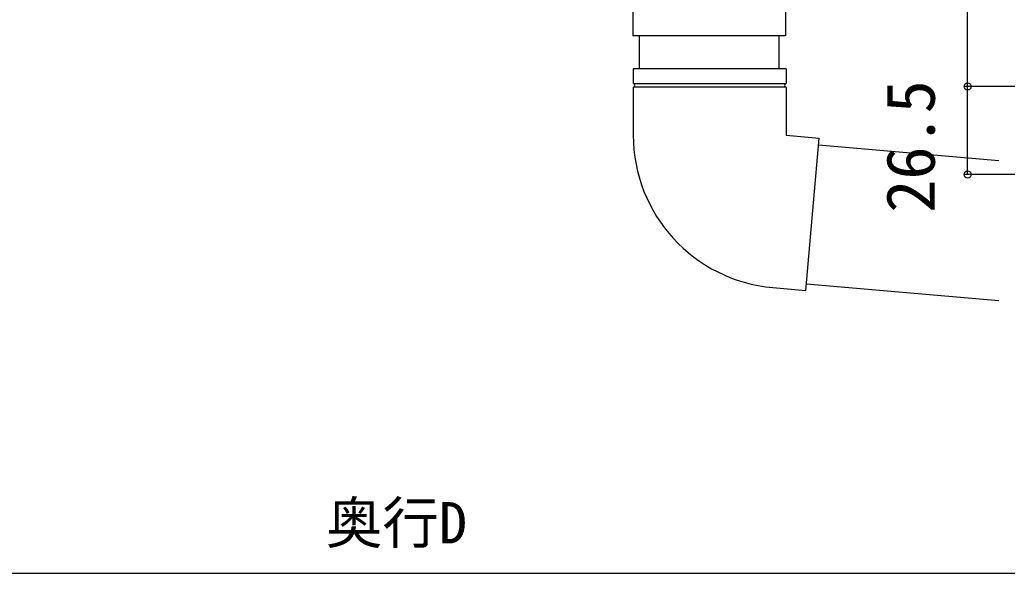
# Model space of a CAD drawing. Units: millimetres, scale not verified. Extents: x -875 to 875, y -1303 to 1295.
# Drawn here: x -128.4 to 168.9, y 274.3 to 440.9 of the extents above; entities that cross this region are included whole.
import ezdxf
from ezdxf.enums import TextEntityAlignment as Align

# ---------------------------------------------------------------- set-up
doc = ezdxf.new("R2010")
doc.units = ezdxf.units.MM
doc.header["$LTSCALE"] = 8
doc.layers.add('0-4_YKK_13', color=4, linetype='Continuous')
doc.layers.add('0-5_YKK_D', color=6, linetype='Continuous')
doc.styles.add('ＭＳ ゴシック', font='')
doc.styles.get('ＭＳ ゴシック').set_extended_font_data('MS Gothic')

msp = doc.modelspace()

# ---------------------------------------------------------------- linework, layer by layer
at = {"layer": '0-4_YKK_13'}
for p, q in [((56.136, 446.034), (56.136, 436.034)), ((102.136, 446.034), (102.136, 436.034)), ((102.136, 436.034), (56.136, 436.034)), ((58.136, 436.034), (58.136, 426.107)), ((100.136, 436.034), (100.136, 426.107)), ((102.325, 426.107), (56.325, 426.107)), ((56.325, 426.107), (56.325, 421.777)), ((102.325, 426.107), (102.325, 421.777)), ((56.325, 420.436), (56.325, 406.107)), ((102.229, 421.607), (56.42, 421.607)), ((102.229, 420.607), (56.42, 420.607)), ((102.325, 420.436), (102.325, 406.107)), ((102.325, 406.107), (112.286, 405.235)), ((108.277, 359.41), (112.286, 405.235)), ((112.112, 403.243), (166.417, 398.492)), ((98.315, 360.282), (108.277, 359.41)), ((108.452, 361.403), (166.417, 356.331))]:
    msp.add_line(p, q, dxfattribs=at)
for centre, radius, start, end in [((56.525, 421.777), 0.2, 180, 253.39845), ((56.525, 420.436), 0.2, 106.60155, 180), ((56.325, 421.107), 0.5, 286.60155, 73.39845), ((102.325, 421.107), 0.5, 106.60155, 253.39845), ((102.125, 421.777), 0.2, 286.60155, 0), ((102.125, 420.436), 0.2, 0, 73.39845), ((102.325, 406.107), 46, 180, 265)]:
    msp.add_arc(centre, radius, start, end, dxfattribs=at)
at = {"layer": '0-5_YKK_D'}
for p, q in [((156.996, 420.8), (156.996, 515.3)), ((196.296, 420.8), (155.996, 420.8)), ((196.296, 420.8), (155.996, 420.8)), ((156.996, 394.3), (156.996, 420.8)), ((341.796, 394.3), (155.996, 394.3)), ((-385.504, 274.3), (378.496, 274.3))]:
    msp.add_line(p, q, dxfattribs=at)
for centre in [(156.996, 420.8), (156.996, 420.8), (156.996, 394.3)]:
    msp.add_circle(centre, 1.075, dxfattribs=at)

# ---------------------------------------------------------------- texts
at = {"layer": '0-5_YKK_D', "style": 'ＭＳ ゴシック'}
msp.add_text('26.5', height=14.66, rotation=90, dxfattribs=at).set_placement((151.496, 382.777), align=Align.BOTTOM_LEFT)
msp.add_text('奥行D', height=12.46, dxfattribs=at).set_placement((-36.2, 279.521), align=Align.BOTTOM_LEFT)

doc.saveas('drawing.dxf')
